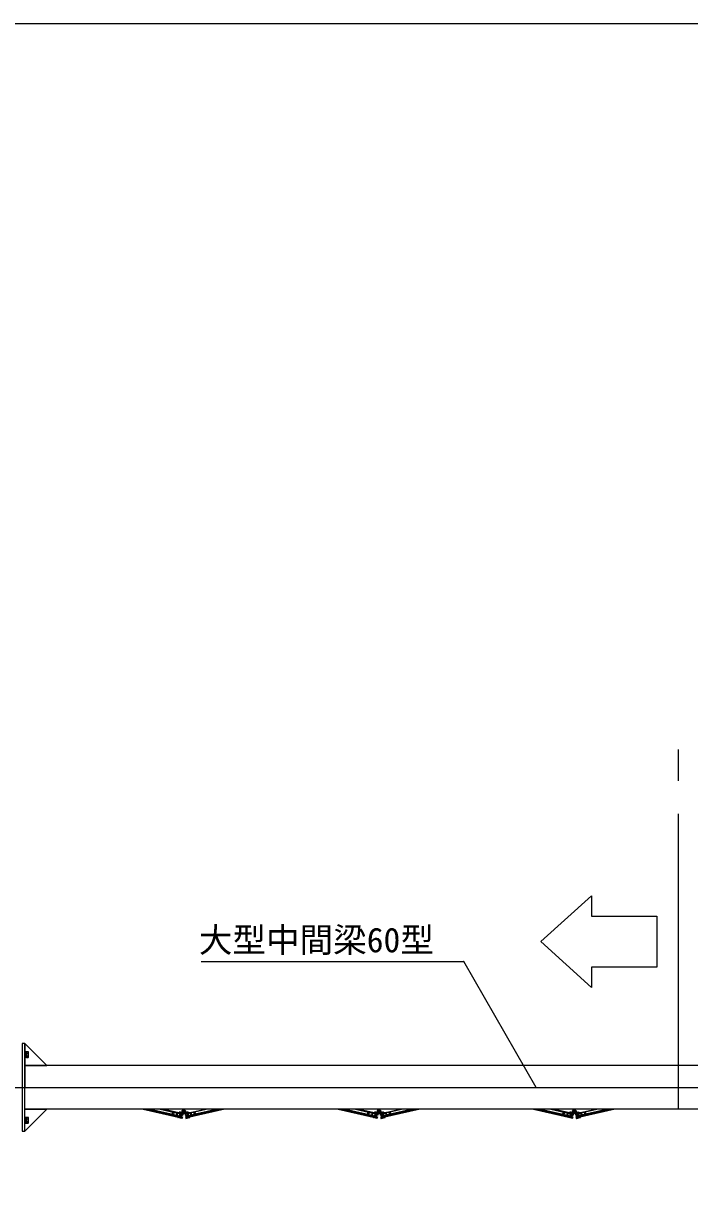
# Model space of a CAD drawing. Units: millimetres, scale not verified. Extents: x -13484 to 18716, y -23100 to 23100.
# Drawn here: x -5758 to -2714, y 17710 to 23100 of the extents above; entities that cross this region are included whole.
import ezdxf
from ezdxf.enums import TextEntityAlignment as Align

# ---------------------------------------------------------------- set-up
doc = ezdxf.new("R2010")
doc.units = ezdxf.units.MM
doc.header["$LTSCALE"] = 150
doc.linetypes.add('CHAIN2', pattern=[12, 9, -1, 1, -1])
doc.linetypes.add('DASHED1', pattern=[1.8, 1.2, -0.6])
for name, color, linetype, lineweight in [('0-6_ﾎﾞﾙﾄ類', 2, 'Continuous', 18), ('0-A_図面枠', 7, 'Continuous', 18), ('0-E_大型中間梁60', 7, 'Continuous', 18), ('1-6_通芯', 1, 'CHAIN2', 18), ('1-9_標準ﾊﾟﾈﾙ', 7, 'Continuous', 18), ('1-B_文字', 7, 'Continuous', 18)]:
    doc.layers.add(name, color=color, linetype=linetype, lineweight=lineweight)
doc.styles.add('ＭＳ ゴシック', font='')
doc.styles.get('ＭＳ ゴシック').set_extended_font_data('MS Gothic')

msp = doc.modelspace()

# ---------------------------------------------------------------- linework, layer by layer
at = {"layer": '0-6_ﾎﾞﾙﾄ類'}
for p, q in [((-5748.2, 18391.2), (-5752.2, 18390.1)), ((-5748.2, 18389.9), (-5752.2, 18388.8)), ((-5745.2, 18376.1), (-5745.2, 18403.9)), ((-5745.2, 18403.9), (-5736.5, 18403.9)), ((-5745.2, 18396.9), (-5736.5, 18396.9)), ((-5745.2, 18383.1), (-5736.5, 18383.1)), ((-5735.2, 18401.5), (-5736.5, 18403.9)), ((-5735.2, 18378.5), (-5735.2, 18401.5)), ((-5745.2, 18376.1), (-5736.5, 18376.1)), ((-5735.2, 18378.5), (-5736.5, 18376.1)), ((-5028.3, 18124.2), (-5031.2, 18129.2)), ((-5022.5, 18124.2), (-5028.3, 18124.2)), ((-5022.5, 18134.1), (-5019.6, 18129.2)), ((-5019.6, 18129.2), (-5022.5, 18124.2)), ((-4135.8, 18124.2), (-4138.7, 18129.2)), ((-4130, 18124.2), (-4135.8, 18124.2)), ((-4130, 18134.1), (-4127.1, 18129.2)), ((-4127.1, 18129.2), (-4130, 18124.2)), ((-3243.3, 18124.2), (-3246.2, 18129.2)), ((-3237.5, 18124.2), (-3243.3, 18124.2)), ((-3237.5, 18134.1), (-3234.6, 18129.2)), ((-3234.6, 18129.2), (-3237.5, 18124.2)), ((-5748.2, 18091.2), (-5752.2, 18090.1)), ((-5748.2, 18089.9), (-5752.2, 18088.8)), ((-5745.2, 18076.1), (-5745.2, 18103.9)), ((-5745.2, 18103.9), (-5736.5, 18103.9)), ((-5745.2, 18096.9), (-5736.5, 18096.9)), ((-5745.2, 18083.1), (-5736.5, 18083.1)), ((-5745.2, 18076.1), (-5736.5, 18076.1)), ((-5735.2, 18101.5), (-5736.5, 18103.9)), ((-5735.2, 18078.5), (-5736.5, 18076.1)), ((-5735.2, 18078.5), (-5735.2, 18101.5))]:
    msp.add_line(p, q, dxfattribs=at)
for points in [[(-5748.2, 18404), (-5748.2, 18376), (-5752.2, 18376), (-5752.2, 18404)], [(-5745.2, 18376), (-5748.2, 18376), (-5748.2, 18404), (-5745.2, 18404)], [(-5748.2, 18104), (-5748.2, 18076), (-5752.2, 18076), (-5752.2, 18104)], [(-5745.2, 18076), (-5748.2, 18076), (-5748.2, 18104), (-5745.2, 18104)]]:
    msp.add_lwpolyline(points, close=True, dxfattribs=at)
for points in [[(-5031.2, 18129.2), (-5028.3, 18134.1), (-5022.5, 18134.1)], [(-4138.7, 18129.2), (-4135.8, 18134.1), (-4130, 18134.1)], [(-3246.2, 18129.2), (-3243.3, 18134.1), (-3237.5, 18134.1)]]:
    msp.add_lwpolyline(points, dxfattribs=at)
for centre, radius in [((-5025.4, 18129.2), 4.91), ((-5025.4, 18129.2), 3), ((-5025.4, 18129.2), 2.46), ((-4132.9, 18129.2), 4.91), ((-4132.9, 18129.2), 3), ((-4132.9, 18129.2), 2.46), ((-3240.4, 18129.2), 4.91), ((-3240.4, 18129.2), 3), ((-3240.4, 18129.2), 2.46)]:
    msp.add_circle(centre, radius, dxfattribs=at)
for centre, radius, start, end in [((-5741.6, 18400.4), 6.13, 325.616, 34.384), ((-5758.4, 18390), 22.9, 342.412, 17.588), ((-5741.6, 18379.6), 6.13, 325.616, 34.384), ((-5741.6, 18100.4), 6.13, 325.616, 34.384), ((-5758.4, 18090), 22.9, 342.412, 17.588), ((-5741.6, 18079.6), 6.13, 325.616, 34.384)]:
    msp.add_arc(centre, radius, start, end, dxfattribs=at)
at = {"layer": '0-A_図面枠'}
msp.add_lwpolyline([(-13484.2, 23100), (18715.8, 23100), (18715.8, 900), (-13484.2, 900)], close=True, dxfattribs=at)
at = {"layer": '0-E_大型中間梁60'}
for points in [[(-5764.2, 18040), (-5752.2, 18040), (-5752.2, 18440), (-5764.2, 18440)], [(-5752.2, 18440), (-5752.2, 18340), (-5652.2, 18340)], [(-5752.2, 18240), (223.8, 18240), (223.8, 18340), (-5752.2, 18340)], [(-5752.2, 18240), (223.8, 18240), (223.8, 18140), (-5752.2, 18140)], [(-5752.2, 18040), (-5752.2, 18140), (-5652.2, 18140)]]:
    msp.add_lwpolyline(points, close=True, dxfattribs=at)
at = {"layer": '1-6_通芯'}
for p, q in [((-2764.2, 18140), (-2764.2, 19784.1)), ((-10064.2, 18240), (5817.4, 18240))]:
    msp.add_line(p, q, dxfattribs=at)
at = {"layer": '1-9_標準ﾊﾟﾈﾙ'}
for p, q in [((-5206.8, 18140), (-5038.2, 18102.2)), ((-5178.5, 18140), (-5036.9, 18108.3)), ((-5133.2, 18140), (-5034.7, 18117.9)), ((-5066.4, 18113.7), (-5066.8, 18112.2)), ((-5063.8, 18111.5), (-5066.8, 18112.2)), ((-5037.2, 18107.1), (-5066.4, 18113.7)), ((-5058.9, 18124.6), (-5058.6, 18125.5)), ((-5034.5, 18119.1), (-5058.9, 18124.6)), ((-5058, 18125.9), (-5029.7, 18119.6)), ((-5054.1, 18109.3), (-5054.4, 18110)), ((-5034.5, 18119.1), (-5037.2, 18107.1)), ((-5032.4, 18136), (-5034.1, 18133.5)), ((-5034, 18132.8), (-5033.3, 18132.3)), ((-5033.9, 18129.2), (-5033.9, 18124.6)), ((-5032.4, 18124.3), (-5032.4, 18124.3)), ((-5031, 18135.6), (-5031.7, 18136.1)), ((-5031.7, 18113.1), (-5030.7, 18112.9)), ((-5029.4, 18119), (-5030.7, 18112.9)), ((-5021.5, 18119), (-5020.1, 18112.9)), ((-4992.8, 18125.9), (-5021.1, 18119.6)), ((-5019.1, 18113.1), (-5020.1, 18112.9)), ((-5018.4, 18124.3), (-5018.4, 18124.3)), ((-5016.9, 18129.2), (-5016.9, 18124.6)), ((-5016.4, 18119.1), (-4992, 18124.6)), ((-5016.4, 18119.1), (-5013.7, 18107.1)), ((-4917.6, 18140), (-5016.1, 18117.9)), ((-5015, 18125), (-5014.5, 18123.1)), ((-4872.3, 18140), (-5013.9, 18108.3)), ((-5013.7, 18107.1), (-4984.4, 18113.7)), ((-4844, 18140), (-5012.6, 18102.2)), ((-4996.8, 18109.3), (-4996.4, 18110)), ((-4992, 18124.6), (-4992.2, 18125.5)), ((-4987, 18111.5), (-4984.1, 18112.2)), ((-4984.4, 18113.7), (-4984.1, 18112.2)), ((-4314.3, 18140), (-4145.7, 18102.2)), ((-4286, 18140), (-4144.4, 18108.3)), ((-4240.7, 18140), (-4142.2, 18117.9)), ((-4173.9, 18113.7), (-4174.3, 18112.2)), ((-4171.3, 18111.5), (-4174.3, 18112.2)), ((-4144.6, 18107.1), (-4173.9, 18113.7)), ((-4166.4, 18124.6), (-4166.1, 18125.5)), ((-4142, 18119.1), (-4166.4, 18124.6)), ((-4165.5, 18125.9), (-4137.2, 18119.6)), ((-4161.6, 18109.3), (-4161.9, 18110)), ((-4142, 18119.1), (-4144.6, 18107.1)), ((-4139.9, 18136), (-4141.6, 18133.5)), ((-4141.5, 18132.8), (-4140.8, 18132.3)), ((-4141.4, 18129.2), (-4141.4, 18124.6)), ((-4139.9, 18124.3), (-4139.9, 18124.3)), ((-4138.5, 18135.6), (-4139.2, 18136.1)), ((-4139.2, 18113.1), (-4138.2, 18112.9)), ((-4136.9, 18119), (-4138.2, 18112.9)), ((-4129, 18119), (-4127.6, 18112.9)), ((-4100.3, 18125.9), (-4128.6, 18119.6)), ((-4126.6, 18113.1), (-4127.6, 18112.9)), ((-4125.9, 18124.3), (-4125.9, 18124.3)), ((-4124.4, 18129.2), (-4124.4, 18124.6)), ((-4123.9, 18119.1), (-4099.5, 18124.6)), ((-4123.9, 18119.1), (-4121.2, 18107.1)), ((-4025.1, 18140), (-4123.6, 18117.9)), ((-4122.5, 18125), (-4122, 18123.1)), ((-3979.8, 18140), (-4121.4, 18108.3)), ((-4121.2, 18107.1), (-4091.9, 18113.7)), ((-3951.5, 18140), (-4120.1, 18102.2)), ((-4104.3, 18109.3), (-4103.9, 18110)), ((-4099.5, 18124.6), (-4099.7, 18125.5)), ((-4094.5, 18111.5), (-4091.6, 18112.2)), ((-4091.9, 18113.7), (-4091.6, 18112.2)), ((-3421.8, 18140), (-3253.2, 18102.2)), ((-3393.5, 18140), (-3251.9, 18108.3)), ((-3348.2, 18140), (-3249.7, 18117.9)), ((-3281.4, 18113.7), (-3281.8, 18112.2)), ((-3278.8, 18111.5), (-3281.8, 18112.2)), ((-3252.2, 18107.1), (-3281.4, 18113.7)), ((-3273.9, 18124.6), (-3273.6, 18125.5)), ((-3249.5, 18119.1), (-3273.9, 18124.6)), ((-3273, 18125.9), (-3244.7, 18119.6)), ((-3269.1, 18109.3), (-3269.4, 18110)), ((-3249.5, 18119.1), (-3252.2, 18107.1)), ((-3247.4, 18136), (-3249.1, 18133.5)), ((-3249, 18132.8), (-3248.3, 18132.3)), ((-3248.9, 18129.2), (-3248.9, 18124.6)), ((-3247.4, 18124.3), (-3247.4, 18124.3)), ((-3246, 18135.6), (-3246.7, 18136.1)), ((-3246.7, 18113.1), (-3245.7, 18112.9)), ((-3244.4, 18119), (-3245.7, 18112.9)), ((-3236.5, 18119), (-3235.1, 18112.9)), ((-3207.8, 18125.9), (-3236.1, 18119.6)), ((-3234.1, 18113.1), (-3235.1, 18112.9)), ((-3233.4, 18124.3), (-3233.4, 18124.3)), ((-3231.9, 18129.2), (-3231.9, 18124.6)), ((-3231.4, 18119.1), (-3207, 18124.6)), ((-3231.4, 18119.1), (-3228.7, 18107.1)), ((-3132.6, 18140), (-3231.1, 18117.9)), ((-3230, 18125), (-3229.5, 18123.1)), ((-3087.3, 18140), (-3228.9, 18108.3)), ((-3228.7, 18107.1), (-3199.4, 18113.7)), ((-3059, 18140), (-3227.6, 18102.2)), ((-3211.8, 18109.3), (-3211.4, 18110)), ((-3207, 18124.6), (-3207.2, 18125.5)), ((-3202, 18111.5), (-3199.1, 18112.2)), ((-3199.4, 18113.7), (-3199.1, 18112.2)), ((-5037.5, 18105.6), (-5054.1, 18109.3)), ((-5038.5, 18101), (-5052.9, 18104.3)), ((-5034.5, 18098.6), (-5051.8, 18102.5)), ((-5037.5, 18105.6), (-5038.5, 18101)), ((-5032.5, 18105.1), (-5033.8, 18099)), ((-5033.5, 18105.3), (-5032.5, 18105.1)), ((-5017.4, 18105.3), (-5018.3, 18105.1)), ((-5018.3, 18105.1), (-5017, 18099)), ((-5016.4, 18098.6), (-4999, 18102.5)), ((-5013.3, 18105.6), (-4996.8, 18109.3)), ((-5013.3, 18105.6), (-5012.3, 18101)), ((-5012.3, 18101), (-4997.9, 18104.3)), ((-4145, 18105.6), (-4161.6, 18109.3)), ((-4146, 18101), (-4160.4, 18104.3)), ((-4141.9, 18098.6), (-4159.3, 18102.5)), ((-4145, 18105.6), (-4146, 18101)), ((-4140, 18105.1), (-4141.4, 18099)), ((-4141, 18105.3), (-4140, 18105.1)), ((-4124.9, 18105.3), (-4125.8, 18105.1)), ((-4125.8, 18105.1), (-4124.5, 18099)), ((-4123.9, 18098.6), (-4106.6, 18102.5)), ((-4120.8, 18105.6), (-4104.3, 18109.3)), ((-4120.8, 18105.6), (-4119.8, 18101)), ((-4119.8, 18101), (-4105.4, 18104.3)), ((-3252.5, 18105.6), (-3269.1, 18109.3)), ((-3253.5, 18101), (-3267.9, 18104.3)), ((-3249.4, 18098.6), (-3266.8, 18102.5)), ((-3252.5, 18105.6), (-3253.5, 18101)), ((-3247.5, 18105.1), (-3248.8, 18099)), ((-3248.5, 18105.3), (-3247.5, 18105.1)), ((-3232.4, 18105.3), (-3233.3, 18105.1)), ((-3233.3, 18105.1), (-3232, 18099)), ((-3231.4, 18098.6), (-3214, 18102.5)), ((-3228.3, 18105.6), (-3211.8, 18109.3)), ((-3228.3, 18105.6), (-3227.3, 18101)), ((-3227.3, 18101), (-3212.9, 18104.3))]:
    msp.add_line(p, q, dxfattribs=at)
at = {"layer": '1-9_標準ﾊﾟﾈﾙ', "color": 4, "linetype": 'DASHED1', "lineweight": 9}
for p, q in [((-5060.7, 18112.4), (-5060.9, 18111.4)), ((-5058, 18124.4), (-5060.7, 18112.4)), ((-5056.6, 18111.5), (-5056.8, 18110.5)), ((-5053.9, 18123.5), (-5056.6, 18111.5)), ((-5044.3, 18121.3), (-5047, 18109.3)), ((-5044, 18122.8), (-5044.3, 18121.3)), ((-5040.2, 18120.4), (-5042.9, 18108.4)), ((-5039.9, 18121.8), (-5040.2, 18120.4)), ((-5010.9, 18121.8), (-5010.6, 18120.4)), ((-5010.6, 18120.4), (-5007.9, 18108.4)), ((-5006.8, 18122.8), (-5006.5, 18121.3)), ((-5006.5, 18121.3), (-5003.8, 18109.3)), ((-4996.9, 18123.5), (-4994.2, 18111.5)), ((-4994.2, 18111.5), (-4994, 18110.5)), ((-4992.8, 18124.4), (-4990.2, 18112.4)), ((-4990.2, 18112.4), (-4989.9, 18111.4)), ((-4168.2, 18112.4), (-4168.4, 18111.4)), ((-4165.5, 18124.4), (-4168.2, 18112.4)), ((-4164.1, 18111.5), (-4164.3, 18110.5)), ((-4161.4, 18123.5), (-4164.1, 18111.5)), ((-4151.8, 18121.3), (-4154.5, 18109.3)), ((-4151.5, 18122.8), (-4151.8, 18121.3)), ((-4147.7, 18120.4), (-4150.4, 18108.4)), ((-4147.4, 18121.8), (-4147.7, 18120.4)), ((-4118.4, 18121.8), (-4118.1, 18120.4)), ((-4118.1, 18120.4), (-4115.4, 18108.4)), ((-4114.3, 18122.8), (-4114, 18121.3)), ((-4114, 18121.3), (-4111.3, 18109.3)), ((-4104.4, 18123.5), (-4101.8, 18111.5)), ((-4101.8, 18111.5), (-4101.5, 18110.5)), ((-4100.3, 18124.4), (-4097.7, 18112.4)), ((-4097.7, 18112.4), (-4097.4, 18111.4)), ((-3275.7, 18112.4), (-3275.9, 18111.4)), ((-3273, 18124.4), (-3275.7, 18112.4)), ((-3271.6, 18111.5), (-3271.8, 18110.5)), ((-3268.9, 18123.5), (-3271.6, 18111.5)), ((-3259.3, 18121.3), (-3262, 18109.3)), ((-3259, 18122.8), (-3259.3, 18121.3)), ((-3255.2, 18120.4), (-3257.9, 18108.4)), ((-3254.9, 18121.8), (-3255.2, 18120.4)), ((-3225.9, 18121.8), (-3225.6, 18120.4)), ((-3225.6, 18120.4), (-3222.9, 18108.4)), ((-3221.8, 18122.8), (-3221.5, 18121.3)), ((-3221.5, 18121.3), (-3218.8, 18109.3)), ((-3211.9, 18123.5), (-3209.2, 18111.5)), ((-3209.2, 18111.5), (-3209, 18110.5)), ((-3207.8, 18124.4), (-3205.2, 18112.4)), ((-3205.2, 18112.4), (-3204.9, 18111.4))]:
    msp.add_line(p, q, dxfattribs=at)
at = {"layer": '1-9_標準ﾊﾟﾈﾙ'}
for points in [[(-5212.3, 18140), (-5038.5, 18101), (-5034.2, 18120.3), (-5122.2, 18140)], [(-5206.8, 18140), (-5038.2, 18102.2), (-5037.6, 18105.1), (-5193.1, 18140)], [(-5184, 18140), (-5037.2, 18107.1), (-5034.5, 18119.1), (-5127.7, 18140)], [(-5063.8, 18111.5), (-5063.2, 18111.9), (-5054.4, 18110)], [(-5032.4, 18124.3), (-5046.6, 18127.4), (-5047, 18125.5), (-5029, 18121.5)], [(-5033.5, 18105.3), (-5034.6, 18100.2), (-5037.5, 18100.8), (-5033.5, 18118.9), (-5030.6, 18118.2), (-5031.7, 18113.1)], [(-5018.5, 18124.3), (-5004.2, 18127.4), (-5003.8, 18125.5), (-5021.8, 18121.5)], [(-5017.4, 18105.3), (-5016.2, 18100.2), (-5013.3, 18100.8), (-5017.3, 18118.9), (-5020.3, 18118.2), (-5019.1, 18113.1)], [(-4838.5, 18140), (-5012.3, 18101), (-5016.6, 18120.3), (-4928.6, 18140)], [(-4866.9, 18140), (-5013.7, 18107.1), (-5016.4, 18119.1), (-4923.1, 18140)], [(-4844, 18140), (-5012.6, 18102.2), (-5013.2, 18105.1), (-4857.7, 18140)], [(-4987, 18111.5), (-4987.6, 18111.9), (-4996.4, 18110)], [(-4319.8, 18140), (-4146, 18101), (-4141.7, 18120.3), (-4229.7, 18140)], [(-4314.3, 18140), (-4145.7, 18102.2), (-4145.1, 18105.1), (-4300.6, 18140)], [(-4291.5, 18140), (-4144.6, 18107.1), (-4142, 18119.1), (-4235.2, 18140)], [(-4171.3, 18111.5), (-4170.7, 18111.9), (-4161.9, 18110)], [(-4139.9, 18124.3), (-4154.1, 18127.4), (-4154.5, 18125.5), (-4136.5, 18121.5)], [(-4141, 18105.3), (-4142.1, 18100.2), (-4145, 18100.8), (-4141, 18118.9), (-4138.1, 18118.2), (-4139.2, 18113.1)], [(-4126, 18124.3), (-4111.7, 18127.4), (-4111.3, 18125.5), (-4129.3, 18121.5)], [(-4124.9, 18105.3), (-4123.7, 18100.2), (-4120.8, 18100.8), (-4124.8, 18118.9), (-4127.8, 18118.2), (-4126.6, 18113.1)], [(-3946, 18140), (-4119.8, 18101), (-4124.1, 18120.3), (-4036.1, 18140)], [(-3974.4, 18140), (-4121.2, 18107.1), (-4123.9, 18119.1), (-4030.6, 18140)], [(-3951.5, 18140), (-4120.1, 18102.2), (-4120.7, 18105.1), (-3965.2, 18140)], [(-4094.5, 18111.5), (-4095.1, 18111.9), (-4103.9, 18110)], [(-3427.3, 18140), (-3253.5, 18101), (-3249.2, 18120.3), (-3337.2, 18140)], [(-3421.8, 18140), (-3253.2, 18102.2), (-3252.6, 18105.1), (-3408.1, 18140)], [(-3399, 18140), (-3252.2, 18107.1), (-3249.5, 18119.1), (-3342.7, 18140)], [(-3278.8, 18111.5), (-3278.2, 18111.9), (-3269.4, 18110)], [(-3247.4, 18124.3), (-3261.6, 18127.4), (-3262, 18125.5), (-3244, 18121.5)], [(-3248.5, 18105.3), (-3249.6, 18100.2), (-3252.5, 18100.8), (-3248.5, 18118.9), (-3245.6, 18118.2), (-3246.7, 18113.1)], [(-3233.5, 18124.3), (-3219.2, 18127.4), (-3218.8, 18125.5), (-3236.8, 18121.5)], [(-3232.4, 18105.3), (-3231.2, 18100.2), (-3228.3, 18100.8), (-3232.3, 18118.9), (-3235.3, 18118.2), (-3234.1, 18113.1)], [(-3053.5, 18140), (-3227.3, 18101), (-3231.6, 18120.3), (-3143.6, 18140)], [(-3081.9, 18140), (-3228.7, 18107.1), (-3231.4, 18119.1), (-3138.1, 18140)], [(-3059, 18140), (-3227.6, 18102.2), (-3228.2, 18105.1), (-3072.7, 18140)], [(-3202, 18111.5), (-3202.6, 18111.9), (-3211.4, 18110)]]:
    msp.add_lwpolyline(points, dxfattribs=at)
for points in [[(-5031.4, 18122), (-5047, 18125.5), (-5047.5, 18123.5), (-5031.8, 18120)], [(-5003.8, 18125.5), (-5019.4, 18122), (-5019, 18120), (-5003.4, 18123.5)], [(-4138.9, 18122), (-4154.5, 18125.5), (-4155, 18123.5), (-4139.3, 18120)], [(-4111.3, 18125.5), (-4126.9, 18122), (-4126.5, 18120), (-4110.9, 18123.5)], [(-3246.4, 18122), (-3262, 18125.5), (-3262.5, 18123.5), (-3246.8, 18120)], [(-3218.8, 18125.5), (-3234.4, 18122), (-3234, 18120), (-3218.4, 18123.5)]]:
    msp.add_lwpolyline(points, close=True, dxfattribs=at)
for centre, radius in [((-5074.8, 18121.8), 3), ((-5025.4, 18129.2), 8.51), ((-5025.4, 18129.2), 8), ((-4976, 18121.8), 3), ((-4182.3, 18121.8), 3), ((-4132.9, 18129.2), 8.51), ((-4132.9, 18129.2), 8), ((-4083.5, 18121.8), 3), ((-3289.8, 18121.8), 3), ((-3240.4, 18129.2), 8.51), ((-3240.4, 18129.2), 8), ((-3191, 18121.8), 3)]:
    msp.add_circle(centre, radius, dxfattribs=at)
for centre, radius, start, end in [((-5057.2, 18118.2), 8.51, 229.294, 285.439), ((-5058.1, 18125.4), 0.49, 77.366, 167.366), ((-5042.7, 18118.9), 8.51, 49.294, 105.439), ((-5033.7, 18133.2), 0.49, 145, 235), ((-5032, 18135.7), 0.49, 55, 145), ((-5029.9, 18119.1), 0.49, 347.366, 77.366), ((-5021, 18119.1), 0.49, 102.634, 192.634), ((-5008.1, 18118.9), 8.51, 74.561, 130.706), ((-4993.6, 18118.2), 8.51, 254.561, 310.706), ((-4992.7, 18125.4), 0.49, 12.634, 102.634), ((-4164.7, 18118.2), 8.51, 229.294, 285.439), ((-4165.7, 18125.4), 0.49, 77.366, 167.366), ((-4150.2, 18118.9), 8.51, 49.294, 105.439), ((-4141.2, 18133.2), 0.49, 145, 235), ((-4139.5, 18135.7), 0.49, 55, 145), ((-4137.4, 18119.1), 0.49, 347.366, 77.366), ((-4128.5, 18119.1), 0.49, 102.634, 192.634), ((-4115.6, 18118.9), 8.51, 74.561, 130.706), ((-4101.1, 18118.2), 8.51, 254.561, 310.706), ((-4100.2, 18125.4), 0.49, 12.634, 102.634), ((-3272.2, 18118.2), 8.51, 229.294, 285.439), ((-3273.2, 18125.4), 0.49, 77.366, 167.366), ((-3257.7, 18118.9), 8.51, 49.294, 105.439), ((-3248.7, 18133.2), 0.49, 145, 235), ((-3247, 18135.7), 0.49, 55, 145), ((-3244.9, 18119.1), 0.49, 347.366, 77.366), ((-3236, 18119.1), 0.49, 102.634, 192.634), ((-3223.1, 18118.9), 8.51, 74.561, 130.706), ((-3208.6, 18118.2), 8.51, 254.561, 310.706), ((-3207.7, 18125.4), 0.49, 12.634, 102.634), ((-5051.4, 18103.9), 1.5, 167.366, 257.366), ((-5034.3, 18099.1), 0.49, 257.366, 347.366), ((-5016.5, 18099.1), 0.49, 192.634, 282.634), ((-4999.4, 18103.9), 1.5, 282.634, 12.634), ((-4158.9, 18103.9), 1.5, 167.366, 257.366), ((-4141.8, 18099.1), 0.49, 257.366, 347.366), ((-4124, 18099.1), 0.49, 192.634, 282.634), ((-4106.9, 18103.9), 1.5, 282.634, 12.634), ((-3266.4, 18103.9), 1.5, 167.366, 257.366), ((-3249.3, 18099.1), 0.49, 257.366, 347.366), ((-3231.5, 18099.1), 0.49, 192.634, 282.634), ((-3214.4, 18103.9), 1.5, 282.634, 12.634)]:
    msp.add_arc(centre, radius, start, end, dxfattribs=at)
at = {"layer": '1-B_文字'}
for p, q in [((-4946.4, 18814.9), (-3746.8, 18814.9)), ((-3746.3, 18814.9), (-3746.8, 18814.9)), ((-3414.3, 18240), (-3746.3, 18814.9))]:
    msp.add_line(p, q, dxfattribs=at)
msp.add_lwpolyline([(-3393.2, 18906.3), (-3162.2, 19115.6), (-3162.2, 19022.9), (-2863.5, 19022.9), (-2863.5, 18789.3), (-3162.2, 18789.3), (-3162.2, 18696.7)], close=True, dxfattribs=at)

# ---------------------------------------------------------------- texts
at = {"layer": '1-B_文字', "style": 'ＭＳ ゴシック'}
msp.add_text('大型中間梁60型', height=112.6, dxfattribs=at).set_placement((-4957.3, 18823.6), align=Align.BOTTOM_LEFT)

doc.saveas('drawing.dxf')
